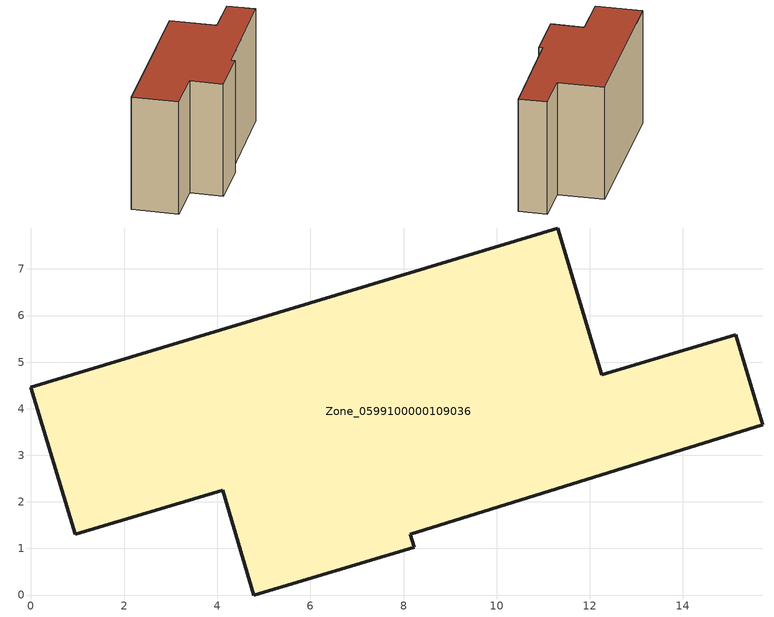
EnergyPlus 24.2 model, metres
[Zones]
Zone_0599100000109036
 floor ground (C_G): 4.12,2.25 0.95,1.3 0,4.46 11.31,7.88 12.26,4.73 15.13,5.59 15.71,3.66 8.14,1.3 8.23,1.03 4.79,0 z0
 wall outside (C_F): 0.95,1.3 4.12,2.25 4.79,0 8.23,1.03 8.14,1.3 15.71,3.66 15.13,5.59 12.26,4.73 11.31,7.88 0,4.46 0.95,1.3 z0:8.5
 roof outside (C_R): 8.23,1.03 8.14,1.3 15.71,3.66 15.13,5.59 12.26,4.73 11.31,7.88 0,4.46 0.95,1.3 4.12,2.25 4.79,0 z8.5
[BUILDING]
Pand.0599100000109036: North Axis=0; Terrain=City; Loads Convergence Tolerance Value=0.04; Temperature Convergence Tolerance Value=0.4; Solar Distribution=FullExterior; Maximum Number of Warmup Days=25; Minimum Number of Warmup Days=1
[Site:Location]
Rotterdam.The.Hague.AP_ZH_NLD Design_Conditions: Latitude=51.96; Longitude=4.45; Time Zone=1; Elevation=-4.5
[SITE:GROUNDTEMPERATURE:BUILDINGSURFACE]
18, 18, 18, 18, 18, 18, 18, 18, 18, 18, 18, 18
[MATERIAL] Thermal Absorptance=0.9; Solar Absorptance=0.7; Visible Absorptance=0.7
Name | Roughness | Thickness | Conductivity | Density | Specific Heat
G.TI.1975-1991 | MediumSmooth | 0.15 | 0.288461 | 540 | 1210
F.TI.1975-1991 | Rough | 0.3 | 0.230769 | 1920 | 840
R.TI.1975-1991 | MediumRough | 0.2 | 0.153846 | 1500 | 1000
[CONSTRUCTION]
C_G: G.TI.1975-1991
C_F: F.TI.1975-1991
C_R: R.TI.1975-1991
[ZONE]
Zone_0599100000109036: Type=1; Multiplier=1; Ceiling Height=Autocalculate; Volume=Autocalculate; Floor Area=autocalculate; Part of Total Floor Area=Yes
[ZONEINFILTRATION:DESIGNFLOWRATE]
Infil_Zone_0599100000109036: Zone or ZoneList or Space or SpaceList=Zone_0599100000109036; Schedule=AlwaysOn; Design Flow Rate Calculation Method=Flow/Area; Flow Rate per Floor Area=0.003; Constant Term Coefficient=1; Temperature Term Coefficient=0; Velocity Term Coefficient=0; Velocity Squared Term Coefficient=0
[HVACTEMPLATE:ZONE:IDEALLOADSAIRSYSTEM]
Zone_0599100000109036: Maximum Heating Supply Air Temperature=50; Minimum Cooling Supply Air Temperature=13; Maximum Heating Supply Air Humidity Ratio=0.0156; Minimum Cooling Supply Air Humidity Ratio=0.0077; Heating Limit=NoLimit; Cooling Limit=NoLimit; Dehumidification Control Type=ConstantSensibleHeatRatio; Cooling Sensible Heat Ratio=0.7; Dehumidification Setpoint=60; Humidification Control Type=None; Humidification Setpoint=30; Outdoor Air Method=None; Outdoor Air Flow Rate per Person=0.00944; Outdoor Air Flow Rate per Zone Floor Area=0; Outdoor Air Flow Rate per Zone=0; Demand Controlled Ventilation Type=None; Outdoor Air Economizer Type=NoEconomizer; Heat Recovery Type=None; Sensible Heat Recovery Effectiveness=0.7; Latent Heat Recovery Effectiveness=0.65
[ZONECONTROL:THERMOSTAT]
ThermostatControl_Zone_0599100000109036: Zone or ZoneList=Zone_0599100000109036; Control Type Schedule=DualSetpointControlType; Control 1=Thermostat_Zone_0599100000109036; Temperature Difference Between Cutout And Setpoint=0
[THERMOSTATSETPOINT:DUALSETPOINT]
Thermostat_Zone_0599100000109036: Heating Setpoint Temperature Schedule=HeatingSetpoint_Zone_0599100000109036; Cooling Setpoint Temperature Schedule=CoolingSetpoint_Zone_0599100000109036
[SCHEDULE:COMPACT]
HeatingSetpoint_Zone_0599100000109036: Through: 12/31, For: AllDays, Until: 24:00, 21
CoolingSetpoint_Zone_0599100000109036: Through: 12/31, For: AllDays, Until: 24:00, 24
DualSetpointControlType: Through: 12/31, For: AllDays, Until: 24:00, 4
AlwaysOn: Through: 12/31, For: AllDays, Until: 24:00, 1
